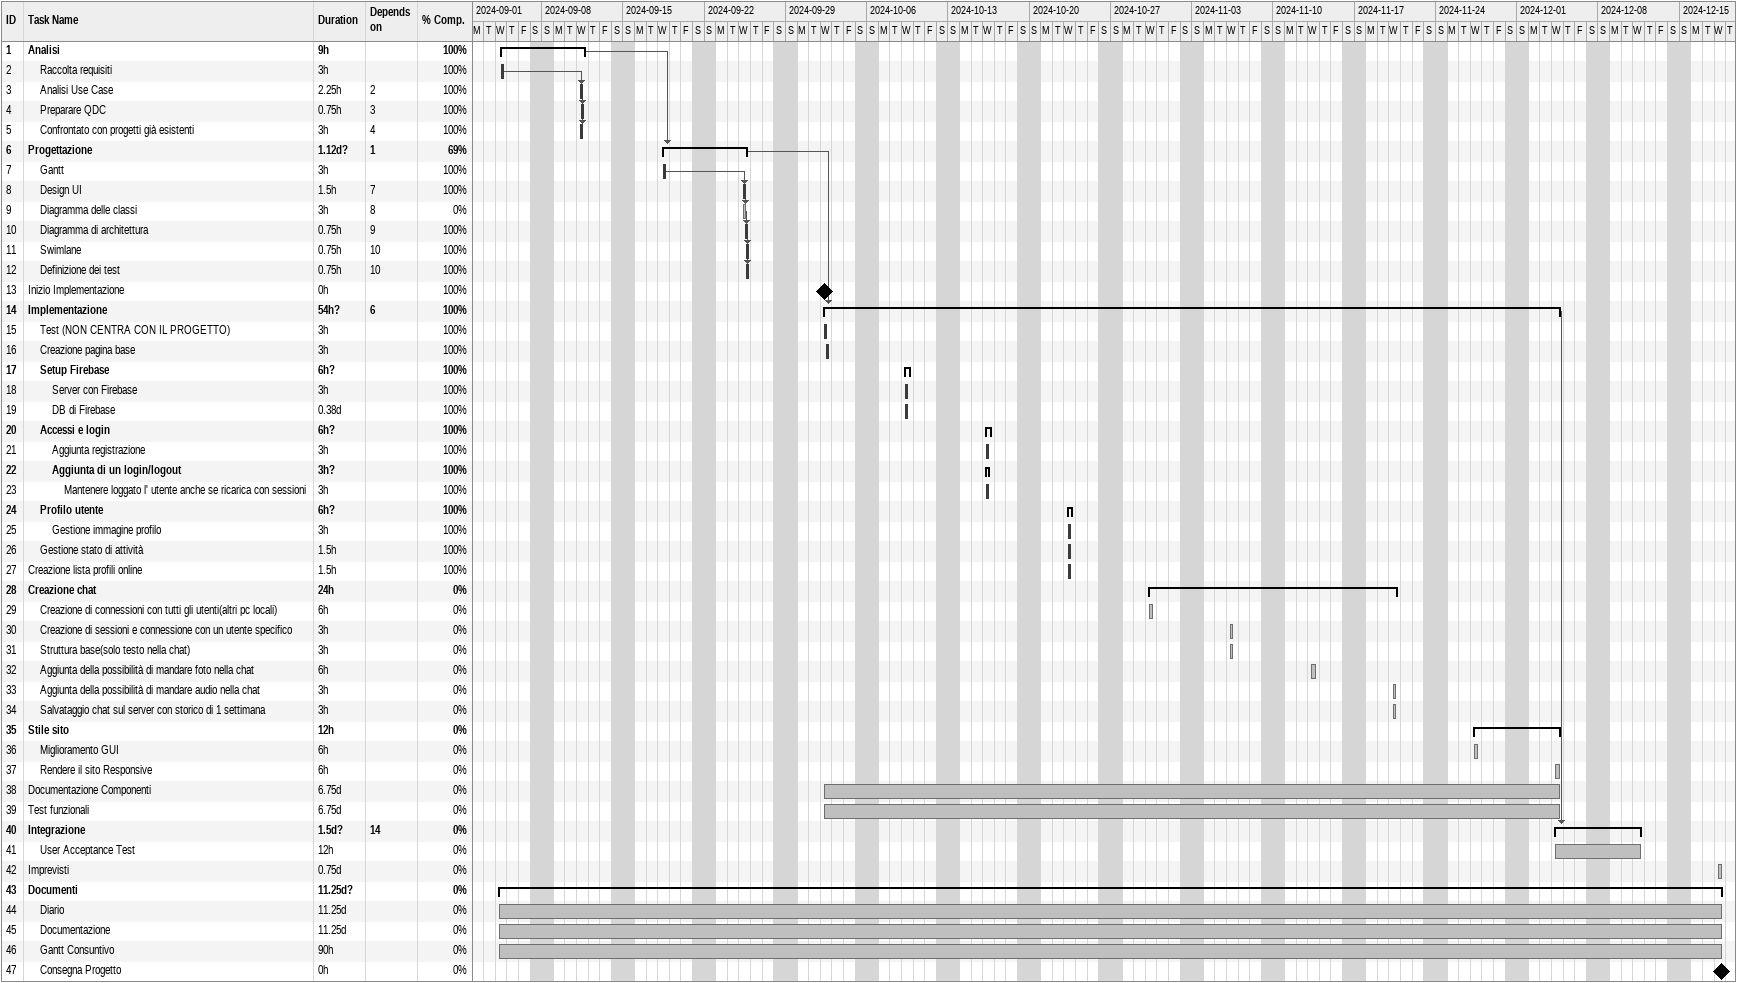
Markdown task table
| ID | Level | Task | Duration | Start | Finish | Predecessors | % complete |
|---|---|---|---|---|---|---|---|
| 1 | 1 | **Analisi** | 9h | 2024-09-04 | 2024-09-11 |  | 100 |
| 2 | 2 | Raccolta requisiti | 3h | 2024-09-04 | 2024-09-04 |  | 100 |
| 3 | 2 | Analisi Use Case | 2.25h | 2024-09-11 | 2024-09-11 | 2 | 100 |
| 4 | 2 | Preparare QDC | 0.75h | 2024-09-11 | 2024-09-11 | 3 | 100 |
| 5 | 2 | Confrontato con progetti già esistenti | 3h | 2024-09-11 | 2024-09-11 | 4 | 100 |
| 6 | 1 | **Progettazione** | 1.12d? | 2024-09-18 | 2024-09-25 | 1 | 69 |
| 7 | 2 | Gantt | 3h | 2024-09-18 | 2024-09-18 |  | 100 |
| 8 | 2 | Design UI | 1.5h | 2024-09-25 | 2024-09-25 | 7 | 100 |
| 9 | 2 | Diagramma delle classi | 3h | 2024-09-25 | 2024-09-25 | 8 | 0 |
| 10 | 2 | Diagramma di architettura | 0.75h | 2024-09-25 | 2024-09-25 | 9 | 100 |
| 11 | 2 | Swimlane | 0.75h | 2024-09-25 | 2024-09-25 | 10 | 100 |
| 12 | 2 | Definizione dei test | 0.75h | 2024-09-25 | 2024-09-25 | 10 | 100 |
| 13 | 1 | Inizio Implementazione | 0h | 2024-10-02 | 2024-10-02 |  | 100 |
| 14 | 1 | **Implementazione** | 54h? | 2024-10-02 | 2024-12-04 | 6 | 100 |
| 15 | 2 | Test (NON CENTRA CON IL PROGETTO) | 3h | 2024-10-02 | 2024-10-02 |  | 100 |
| 16 | 2 | Creazione pagina base | 3h | 2024-10-02 | 2024-10-02 |  | 100 |
| 17 | 2 | **Setup Firebase** | 6h? | 2024-10-09 | 2024-10-09 |  | 100 |
| 18 | 3 | Server con Firebase | 3h | 2024-10-09 | 2024-10-09 |  | 100 |
| 19 | 3 | DB di Firebase | 0.38d | 2024-10-09 | 2024-10-09 |  | 100 |
| 20 | 2 | **Accessi e login** | 6h? | 2024-10-16 | 2024-10-16 |  | 100 |
| 21 | 3 | Aggiunta registrazione | 3h | 2024-10-16 | 2024-10-16 |  | 100 |
| 22 | 3 | **Aggiunta di un login/logout** | 3h? | 2024-10-16 | 2024-10-16 |  | 100 |
| 23 | 4 | Mantenere loggato l' utente anche se ricarica con sessioni | 3h | 2024-10-16 | 2024-10-16 |  | 100 |
| 24 | 2 | **Profilo utente** | 6h? | 2024-10-23 | 2024-10-23 |  | 100 |
| 25 | 3 | Gestione immagine profilo | 3h | 2024-10-23 | 2024-10-23 |  | 100 |
| 26 | 2 | Gestione stato di attività | 1.5h | 2024-10-23 | 2024-10-23 |  | 100 |
| 27 | 1 | Creazione lista profili online | 1.5h | 2024-10-23 | 2024-10-23 |  | 100 |
| 28 | 1 | **Creazione chat** | 24h | 2024-10-30 | 2024-11-20 |  | 0 |
| 29 | 2 | Creazione di connessioni con tutti gli utenti(altri pc locali) | 6h | 2024-10-30 | 2024-10-30 |  | 0 |
| 30 | 2 | Creazione di sessioni e connessione con un utente specifico | 3h | 2024-11-06 | 2024-11-06 |  | 0 |
| 31 | 2 | Struttura base(solo testo nella chat) | 3h | 2024-11-06 | 2024-11-06 |  | 0 |
| 32 | 2 | Aggiunta della possibilità di mandare foto nella chat | 6h | 2024-11-13 | 2024-11-13 |  | 0 |
| 33 | 2 | Aggiunta della possibilità di mandare audio nella chat | 3h | 2024-11-20 | 2024-11-20 |  | 0 |
| 34 | 2 | Salvataggio chat sul server con storico di 1 settimana | 3h | 2024-11-20 | 2024-11-20 |  | 0 |
| 35 | 1 | **Stile sito** | 12h | 2024-11-27 | 2024-12-04 |  | 0 |
| 36 | 2 | Miglioramento GUI | 6h | 2024-11-27 | 2024-11-27 |  | 0 |
| 37 | 2 | Rendere il sito Responsive | 6h | 2024-12-04 | 2024-12-04 |  | 0 |
| 38 | 1 | Documentazione Componenti | 6.75d | 2024-10-02 | 2024-12-04 |  | 0 |
| 39 | 1 | Test funzionali | 6.75d | 2024-10-02 | 2024-12-04 |  | 0 |
| 40 | 1 | **Integrazione** | 1.5d? | 2024-12-04 | 2024-12-11 | 14 | 0 |
| 41 | 2 | User Acceptance Test | 12h | 2024-12-04 | 2024-12-11 |  | 0 |
| 42 | 1 | Imprevisti | 0.75d | 2024-12-18 | 2024-12-18 |  | 0 |
| 43 | 1 | **Documenti** | 11.25d? | 2024-09-04 | 2024-12-18 |  | 0 |
| 44 | 2 | Diario | 11.25d | 2024-09-04 | 2024-12-18 |  | 0 |
| 45 | 2 | Documentazione | 11.25d | 2024-09-04 | 2024-12-18 |  | 0 |
| 46 | 2 | Gantt Consuntivo | 90h | 2024-09-04 | 2024-12-18 |  | 0 |
| 47 | 2 | Consegna Progetto | 0h | 2024-12-18 | 2024-12-18 |  | 0 |
